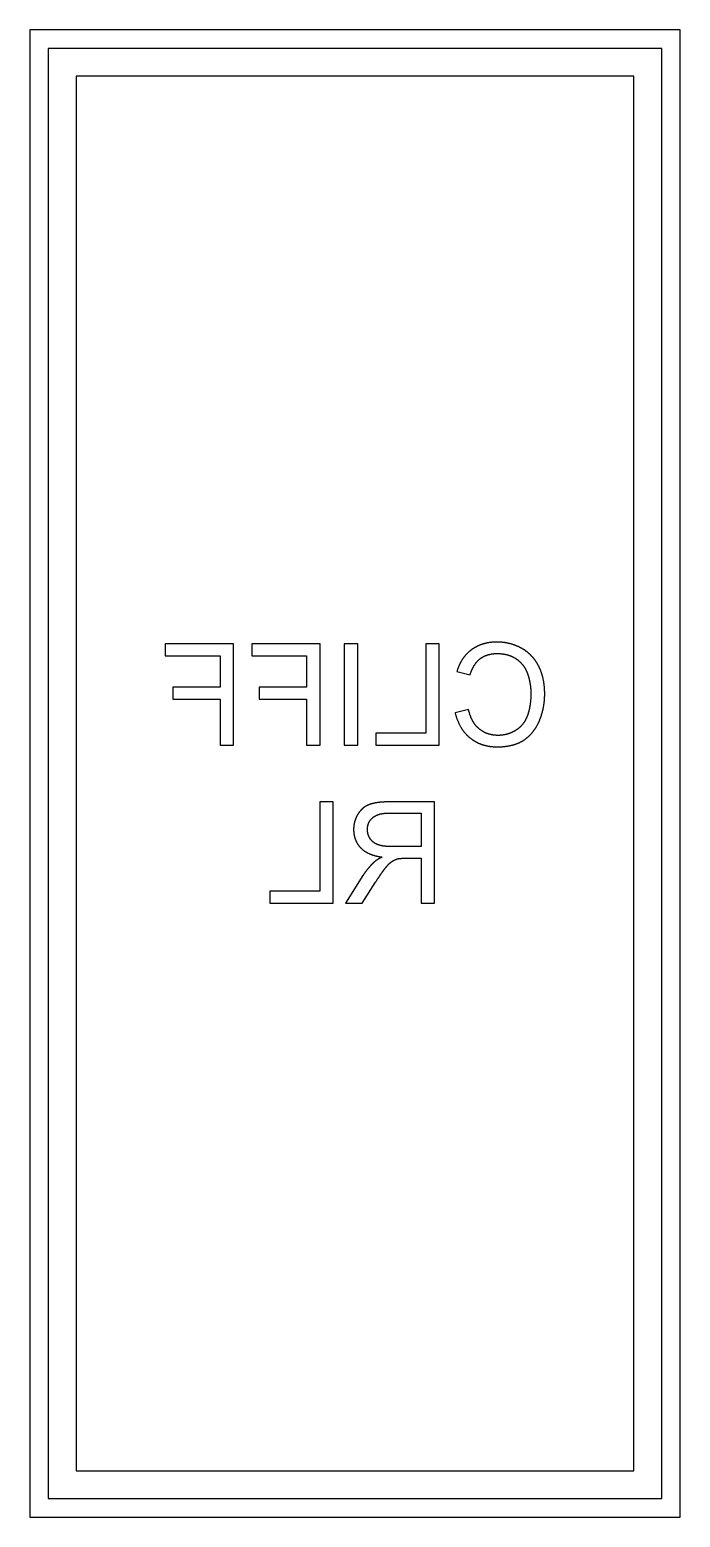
# Model space of a CAD drawing. Extents: x -124 to 146, y -61 to 61.
# Drawn here: x -115 to -101, y 29 to 61 of the extents above; entities that cross this region are included whole.
import ezdxf

# ---------------------------------------------------------------- set-up
doc = ezdxf.new("R2010")
doc.units = 0
doc.layers.add('ENGRAVE', color=5, linetype='Continuous')

msp = doc.modelspace()

# ---------------------------------------------------------------- linework, layer by layer
at = {"layer": 'ENGRAVE', "color": 5}
for points in [[(-101, 61), (-115, 61), (-115, 29), (-101, 29), (-101, 61)], [(-101.4, 60.6), (-114.6, 60.6), (-114.6, 29.4), (-101.4, 29.4), (-101.4, 60.6)]]:
    msp.add_lwpolyline(points, close=True, dxfattribs=at)
for points in [[(-102, 60), (-114, 60)], [(-114, 60), (-114, 30)], [(-102, 30), (-102, 60)], [(-110.612, 47.79), (-112.082, 47.79)], [(-112.082, 47.79), (-112.082, 47.533)], [(-110.612, 45.611), (-110.612, 47.79)], [(-108.753, 47.79), (-110.223, 47.79)], [(-110.223, 47.79), (-110.223, 47.533)], [(-108.753, 45.611), (-108.753, 47.79)], [(-107.941, 47.79), (-108.23, 47.79)], [(-108.23, 47.79), (-108.23, 45.611)], [(-107.941, 45.611), (-107.941, 47.79)], [(-106.187, 47.79), (-106.476, 47.79)], [(-106.476, 47.79), (-106.476, 45.868)], [(-106.187, 45.611), (-106.187, 47.79)], [(-104.946, 47.827), (-104.957, 47.827), (-104.968, 47.827), (-104.979, 47.827), (-104.99, 47.826), (-105.001, 47.826), (-105.011, 47.825), (-105.022, 47.825), (-105.033, 47.824), (-105.043, 47.823), (-105.054, 47.822), (-105.064, 47.821), (-105.075, 47.82), (-105.085, 47.819), (-105.095, 47.818), (-105.105, 47.816), (-105.115, 47.815), (-105.125, 47.813), (-105.135, 47.812), (-105.145, 47.81), (-105.155, 47.808), (-105.165, 47.806), (-105.175, 47.804), (-105.185, 47.802), (-105.194, 47.8), (-105.204, 47.797), (-105.213, 47.795), (-105.223, 47.792), (-105.232, 47.79), (-105.242, 47.787), (-105.251, 47.784), (-105.26, 47.781), (-105.269, 47.778), (-105.277, 47.776), (-105.285, 47.773), (-105.293, 47.77), (-105.3, 47.768), (-105.307, 47.765), (-105.315, 47.762), (-105.323, 47.759), (-105.33, 47.756), (-105.338, 47.752), (-105.345, 47.749), (-105.352, 47.746), (-105.36, 47.743), (-105.367, 47.739), (-105.374, 47.736), (-105.381, 47.732), (-105.388, 47.728), (-105.395, 47.725), (-105.402, 47.721), (-105.409, 47.717), (-105.416, 47.713), (-105.423, 47.709), (-105.43, 47.705), (-105.437, 47.701), (-105.444, 47.697), (-105.45, 47.692), (-105.457, 47.688), (-105.464, 47.684), (-105.47, 47.679), (-105.477, 47.675), (-105.483, 47.67), (-105.49, 47.665), (-105.496, 47.661)], [(-104.417, 47.695), (-104.425, 47.699), (-104.432, 47.703), (-104.439, 47.707), (-104.447, 47.71), (-104.454, 47.714), (-104.462, 47.718), (-104.469, 47.722), (-104.477, 47.725), (-104.484, 47.729), (-104.492, 47.732), (-104.499, 47.735), (-104.507, 47.739), (-104.514, 47.742), (-104.522, 47.745), (-104.53, 47.748), (-104.537, 47.751), (-104.545, 47.754), (-104.553, 47.757), (-104.561, 47.76), (-104.568, 47.763), (-104.576, 47.766), (-104.584, 47.769), (-104.592, 47.771), (-104.6, 47.774), (-104.608, 47.776), (-104.616, 47.779), (-104.623, 47.781), (-104.631, 47.784), (-104.639, 47.786), (-104.647, 47.788), (-104.655, 47.79), (-104.663, 47.792), (-104.672, 47.794), (-104.68, 47.797), (-104.689, 47.799), (-104.697, 47.8), (-104.706, 47.802), (-104.715, 47.804), (-104.723, 47.806), (-104.732, 47.808), (-104.74, 47.809), (-104.749, 47.811), (-104.758, 47.812), (-104.767, 47.814), (-104.775, 47.815), (-104.784, 47.816), (-104.793, 47.817), (-104.802, 47.818), (-104.811, 47.819), (-104.819, 47.82), (-104.828, 47.821), (-104.837, 47.822), (-104.846, 47.823), (-104.855, 47.824), (-104.864, 47.824), (-104.873, 47.825), (-104.882, 47.825), (-104.891, 47.826), (-104.9, 47.826), (-104.91, 47.827), (-104.919, 47.827), (-104.928, 47.827), (-104.937, 47.827), (-104.946, 47.827)], [(-104.047, 47.31), (-104.051, 47.318), (-104.056, 47.326), (-104.06, 47.334), (-104.064, 47.342), (-104.069, 47.35), (-104.073, 47.357), (-104.078, 47.365), (-104.082, 47.373), (-104.087, 47.38), (-104.092, 47.388), (-104.096, 47.395), (-104.101, 47.403), (-104.106, 47.41), (-104.111, 47.417), (-104.116, 47.425), (-104.121, 47.432), (-104.126, 47.439), (-104.131, 47.446), (-104.137, 47.453), (-104.142, 47.46), (-104.147, 47.467), (-104.153, 47.473), (-104.158, 47.48), (-104.163, 47.487), (-104.169, 47.493), (-104.175, 47.5), (-104.18, 47.506), (-104.186, 47.513), (-104.192, 47.519), (-104.198, 47.525), (-104.203, 47.532), (-104.209, 47.538), (-104.215, 47.544), (-104.221, 47.549), (-104.227, 47.555), (-104.232, 47.56), (-104.238, 47.566), (-104.244, 47.572), (-104.25, 47.577), (-104.256, 47.582), (-104.263, 47.588), (-104.269, 47.593), (-104.275, 47.598), (-104.281, 47.603), (-104.288, 47.609), (-104.294, 47.614), (-104.3, 47.619), (-104.307, 47.624), (-104.313, 47.628), (-104.32, 47.633), (-104.326, 47.638), (-104.333, 47.643), (-104.34, 47.647), (-104.347, 47.652), (-104.353, 47.657), (-104.36, 47.661), (-104.367, 47.665), (-104.374, 47.67), (-104.381, 47.674), (-104.388, 47.678), (-104.395, 47.683), (-104.403, 47.687), (-104.41, 47.691), (-104.417, 47.695)], [(-112.082, 47.533), (-110.901, 47.533)], [(-110.901, 47.533), (-110.901, 46.858)], [(-110.223, 47.533), (-109.041, 47.533)], [(-109.041, 47.533), (-109.041, 46.858)], [(-105.496, 47.661), (-105.503, 47.656), (-105.509, 47.651), (-105.516, 47.646), (-105.522, 47.641), (-105.528, 47.635), (-105.534, 47.63), (-105.541, 47.625), (-105.547, 47.62), (-105.553, 47.614), (-105.559, 47.609), (-105.565, 47.603), (-105.571, 47.598), (-105.576, 47.592), (-105.582, 47.586), (-105.588, 47.581), (-105.593, 47.575), (-105.599, 47.569), (-105.605, 47.563), (-105.61, 47.557), (-105.615, 47.551), (-105.621, 47.545), (-105.626, 47.539), (-105.631, 47.533), (-105.637, 47.527), (-105.642, 47.52), (-105.647, 47.514), (-105.652, 47.507), (-105.657, 47.501), (-105.661, 47.495), (-105.666, 47.488), (-105.671, 47.481), (-105.676, 47.474), (-105.681, 47.467), (-105.686, 47.459), (-105.691, 47.451), (-105.696, 47.443), (-105.701, 47.435), (-105.706, 47.427), (-105.711, 47.419), (-105.716, 47.411), (-105.72, 47.403), (-105.725, 47.394), (-105.729, 47.386), (-105.734, 47.378), (-105.738, 47.369), (-105.743, 47.36), (-105.747, 47.352), (-105.751, 47.343), (-105.755, 47.334), (-105.759, 47.325), (-105.763, 47.316), (-105.767, 47.307), (-105.77, 47.298), (-105.774, 47.289), (-105.778, 47.279), (-105.781, 47.27), (-105.785, 47.261), (-105.788, 47.251), (-105.791, 47.241), (-105.795, 47.232), (-105.798, 47.222), (-105.801, 47.212), (-105.804, 47.202), (-105.807, 47.192)], [(-105.523, 47.125), (-105.52, 47.134), (-105.517, 47.143), (-105.515, 47.151), (-105.512, 47.159), (-105.509, 47.168), (-105.506, 47.176), (-105.503, 47.184), (-105.5, 47.192), (-105.496, 47.2), (-105.493, 47.208), (-105.49, 47.215), (-105.487, 47.223), (-105.483, 47.23), (-105.48, 47.238), (-105.477, 47.245), (-105.473, 47.253), (-105.47, 47.26), (-105.466, 47.267), (-105.463, 47.274), (-105.459, 47.281), (-105.455, 47.288), (-105.452, 47.295), (-105.448, 47.301), (-105.444, 47.308), (-105.44, 47.315), (-105.436, 47.321), (-105.432, 47.327), (-105.428, 47.334), (-105.424, 47.34), (-105.42, 47.347), (-105.416, 47.353), (-105.412, 47.358), (-105.409, 47.363), (-105.405, 47.367), (-105.403, 47.371), (-105.4, 47.375), (-105.397, 47.379), (-105.393, 47.383), (-105.39, 47.387), (-105.387, 47.391), (-105.384, 47.395), (-105.38, 47.398), (-105.377, 47.402), (-105.374, 47.406), (-105.371, 47.41), (-105.367, 47.413), (-105.364, 47.417), (-105.36, 47.421), (-105.357, 47.424), (-105.354, 47.428), (-105.35, 47.431), (-105.347, 47.434), (-105.343, 47.438), (-105.34, 47.441), (-105.336, 47.444), (-105.333, 47.448), (-105.329, 47.451), (-105.325, 47.454), (-105.322, 47.457), (-105.318, 47.46), (-105.314, 47.463), (-105.311, 47.466), (-105.307, 47.469), (-105.303, 47.472)], [(-105.303, 47.472), (-105.299, 47.475), (-105.295, 47.478), (-105.291, 47.481), (-105.286, 47.484), (-105.282, 47.487), (-105.278, 47.489), (-105.274, 47.492), (-105.269, 47.495), (-105.265, 47.498), (-105.261, 47.5), (-105.256, 47.503), (-105.252, 47.505), (-105.248, 47.508), (-105.243, 47.511), (-105.239, 47.513), (-105.234, 47.515), (-105.229, 47.518), (-105.225, 47.52), (-105.22, 47.522), (-105.216, 47.524), (-105.211, 47.527), (-105.206, 47.529), (-105.201, 47.531), (-105.197, 47.533), (-105.192, 47.535), (-105.187, 47.537), (-105.182, 47.539), (-105.177, 47.541), (-105.173, 47.542), (-105.168, 47.544), (-105.163, 47.546), (-105.157, 47.548), (-105.152, 47.55), (-105.145, 47.552), (-105.139, 47.554), (-105.133, 47.555), (-105.126, 47.557), (-105.12, 47.559), (-105.114, 47.56), (-105.107, 47.562), (-105.101, 47.563), (-105.094, 47.565), (-105.088, 47.566), (-105.081, 47.568), (-105.075, 47.569), (-105.068, 47.57), (-105.061, 47.571), (-105.054, 47.572), (-105.048, 47.573), (-105.041, 47.574), (-105.034, 47.575), (-105.027, 47.576), (-105.02, 47.576), (-105.013, 47.577), (-105.006, 47.578), (-104.999, 47.578), (-104.992, 47.579), (-104.984, 47.579), (-104.977, 47.58), (-104.97, 47.58), (-104.963, 47.58), (-104.955, 47.58), (-104.948, 47.58), (-104.94, 47.58)], [(-104.94, 47.58), (-104.932, 47.58), (-104.923, 47.58), (-104.915, 47.58), (-104.906, 47.58), (-104.898, 47.579), (-104.89, 47.579), (-104.881, 47.579), (-104.873, 47.578), (-104.865, 47.577), (-104.857, 47.577), (-104.849, 47.576), (-104.841, 47.575), (-104.833, 47.574), (-104.825, 47.573), (-104.817, 47.572), (-104.809, 47.571), (-104.801, 47.57), (-104.793, 47.569), (-104.786, 47.568), (-104.778, 47.566), (-104.77, 47.565), (-104.763, 47.563), (-104.755, 47.562), (-104.748, 47.56), (-104.741, 47.558), (-104.733, 47.557), (-104.726, 47.555), (-104.719, 47.553), (-104.711, 47.551), (-104.704, 47.549), (-104.697, 47.546), (-104.69, 47.544), (-104.684, 47.542), (-104.678, 47.54), (-104.672, 47.538), (-104.667, 47.536), (-104.661, 47.534), (-104.656, 47.532), (-104.65, 47.53), (-104.644, 47.528), (-104.639, 47.526), (-104.633, 47.523), (-104.628, 47.521), (-104.622, 47.518), (-104.617, 47.516), (-104.611, 47.513), (-104.606, 47.511), (-104.601, 47.508), (-104.595, 47.506), (-104.59, 47.503), (-104.585, 47.5), (-104.58, 47.497), (-104.574, 47.494), (-104.569, 47.492), (-104.564, 47.489), (-104.559, 47.486), (-104.554, 47.483), (-104.549, 47.48), (-104.544, 47.476), (-104.539, 47.473), (-104.534, 47.47), (-104.529, 47.467), (-104.525, 47.463), (-104.52, 47.46)], [(-104.52, 47.46), (-104.515, 47.456), (-104.51, 47.452), (-104.504, 47.449), (-104.499, 47.445), (-104.495, 47.441), (-104.49, 47.437), (-104.485, 47.433), (-104.48, 47.429), (-104.475, 47.425), (-104.471, 47.421), (-104.466, 47.417), (-104.461, 47.413), (-104.457, 47.409), (-104.452, 47.404), (-104.448, 47.4), (-104.443, 47.396), (-104.439, 47.392), (-104.435, 47.387), (-104.43, 47.383), (-104.426, 47.378), (-104.422, 47.374), (-104.418, 47.369), (-104.414, 47.365), (-104.41, 47.36), (-104.406, 47.355), (-104.402, 47.351), (-104.398, 47.346), (-104.394, 47.341), (-104.39, 47.337), (-104.386, 47.332), (-104.383, 47.327), (-104.379, 47.322), (-104.375, 47.317), (-104.371, 47.312), (-104.368, 47.306), (-104.364, 47.301), (-104.361, 47.296), (-104.357, 47.29), (-104.354, 47.285), (-104.35, 47.279), (-104.347, 47.274), (-104.344, 47.268), (-104.34, 47.263), (-104.337, 47.257), (-104.334, 47.252), (-104.331, 47.246), (-104.328, 47.24), (-104.325, 47.234), (-104.322, 47.228), (-104.319, 47.223), (-104.316, 47.217), (-104.313, 47.211), (-104.31, 47.205), (-104.308, 47.199), (-104.305, 47.193), (-104.302, 47.186), (-104.3, 47.18), (-104.297, 47.174), (-104.295, 47.168), (-104.292, 47.162), (-104.29, 47.155), (-104.288, 47.149), (-104.286, 47.142), (-104.283, 47.136)], [(-105.807, 47.192), (-105.523, 47.125)], [(-104.283, 47.136), (-104.281, 47.13), (-104.279, 47.123), (-104.277, 47.117), (-104.275, 47.111), (-104.273, 47.104), (-104.271, 47.098), (-104.269, 47.092), (-104.267, 47.085), (-104.266, 47.079), (-104.264, 47.073), (-104.262, 47.066), (-104.26, 47.06), (-104.259, 47.054), (-104.257, 47.047), (-104.255, 47.041), (-104.254, 47.034), (-104.252, 47.028), (-104.25, 47.022), (-104.249, 47.015), (-104.247, 47.009), (-104.246, 47.002), (-104.245, 46.996), (-104.243, 46.99), (-104.242, 46.983), (-104.241, 46.977), (-104.239, 46.97), (-104.238, 46.964), (-104.237, 46.957), (-104.236, 46.951), (-104.234, 46.944), (-104.233, 46.938), (-104.232, 46.931), (-104.231, 46.925), (-104.23, 46.918), (-104.229, 46.912), (-104.228, 46.905), (-104.227, 46.899), (-104.226, 46.892), (-104.226, 46.885), (-104.225, 46.879), (-104.224, 46.872), (-104.223, 46.866), (-104.222, 46.859), (-104.222, 46.852), (-104.221, 46.846), (-104.22, 46.839), (-104.22, 46.832), (-104.219, 46.826), (-104.219, 46.819), (-104.218, 46.812), (-104.218, 46.806), (-104.217, 46.799), (-104.217, 46.792), (-104.217, 46.786), (-104.216, 46.779), (-104.216, 46.772), (-104.216, 46.765), (-104.216, 46.759), (-104.215, 46.752), (-104.215, 46.745), (-104.215, 46.739), (-104.215, 46.732), (-104.215, 46.725), (-104.215, 46.718)], [(-103.918, 46.717), (-103.918, 46.728), (-103.918, 46.74), (-103.918, 46.751), (-103.918, 46.763), (-103.919, 46.774), (-103.919, 46.785), (-103.92, 46.797), (-103.92, 46.808), (-103.921, 46.819), (-103.921, 46.83), (-103.922, 46.841), (-103.923, 46.852), (-103.924, 46.863), (-103.925, 46.874), (-103.926, 46.885), (-103.927, 46.896), (-103.929, 46.907), (-103.93, 46.917), (-103.931, 46.928), (-103.933, 46.939), (-103.934, 46.949), (-103.936, 46.96), (-103.938, 46.97), (-103.939, 46.98), (-103.941, 46.991), (-103.943, 47.001), (-103.945, 47.011), (-103.947, 47.022), (-103.949, 47.032), (-103.952, 47.042), (-103.954, 47.052), (-103.956, 47.062), (-103.958, 47.071), (-103.96, 47.079), (-103.962, 47.087), (-103.965, 47.095), (-103.967, 47.103), (-103.969, 47.111), (-103.971, 47.119), (-103.974, 47.127), (-103.976, 47.135), (-103.979, 47.143), (-103.981, 47.151), (-103.984, 47.159), (-103.987, 47.167), (-103.989, 47.175), (-103.992, 47.183), (-103.995, 47.19), (-103.998, 47.198), (-104.001, 47.206), (-104.004, 47.213), (-104.007, 47.221), (-104.01, 47.229), (-104.013, 47.236), (-104.016, 47.244), (-104.019, 47.251), (-104.023, 47.259), (-104.026, 47.266), (-104.029, 47.273), (-104.033, 47.281), (-104.036, 47.288), (-104.04, 47.295), (-104.043, 47.303), (-104.047, 47.31)], [(-110.901, 46.858), (-111.923, 46.858)], [(-111.923, 46.858), (-111.923, 46.601)], [(-109.041, 46.858), (-110.064, 46.858)], [(-110.064, 46.858), (-110.064, 46.601)], [(-111.923, 46.601), (-110.901, 46.601)], [(-110.901, 46.601), (-110.901, 45.611)], [(-110.064, 46.601), (-109.041, 46.601)], [(-109.041, 46.601), (-109.041, 45.611)], [(-104.215, 46.718), (-104.215, 46.709), (-104.215, 46.699), (-104.215, 46.69), (-104.215, 46.68), (-104.216, 46.671), (-104.216, 46.661), (-104.216, 46.652), (-104.217, 46.642), (-104.217, 46.633), (-104.217, 46.624), (-104.218, 46.615), (-104.218, 46.606), (-104.219, 46.596), (-104.22, 46.587), (-104.22, 46.578), (-104.221, 46.569), (-104.222, 46.56), (-104.223, 46.552), (-104.224, 46.543), (-104.225, 46.534), (-104.226, 46.525), (-104.227, 46.516), (-104.228, 46.508), (-104.229, 46.499), (-104.23, 46.49), (-104.231, 46.482), (-104.233, 46.473), (-104.234, 46.465), (-104.235, 46.456), (-104.237, 46.447), (-104.238, 46.439), (-104.24, 46.431), (-104.241, 46.424), (-104.242, 46.418), (-104.244, 46.411), (-104.245, 46.405), (-104.246, 46.399), (-104.248, 46.392), (-104.249, 46.385), (-104.251, 46.379), (-104.252, 46.372), (-104.254, 46.366), (-104.255, 46.36), (-104.257, 46.353), (-104.258, 46.347), (-104.26, 46.341), (-104.262, 46.335), (-104.263, 46.328), (-104.265, 46.322), (-104.267, 46.316), (-104.269, 46.31), (-104.271, 46.304), (-104.273, 46.298), (-104.274, 46.291), (-104.276, 46.285), (-104.278, 46.279), (-104.28, 46.273), (-104.282, 46.267), (-104.284, 46.261), (-104.287, 46.256), (-104.289, 46.25), (-104.291, 46.244), (-104.293, 46.238), (-104.295, 46.232)], [(-104.032, 46.133), (-104.029, 46.141), (-104.025, 46.149), (-104.022, 46.157), (-104.019, 46.166), (-104.015, 46.174), (-104.012, 46.183), (-104.009, 46.191), (-104.006, 46.199), (-104.003, 46.208), (-104, 46.216), (-103.997, 46.225), (-103.994, 46.233), (-103.991, 46.242), (-103.989, 46.25), (-103.986, 46.259), (-103.983, 46.267), (-103.981, 46.276), (-103.978, 46.284), (-103.976, 46.293), (-103.973, 46.302), (-103.971, 46.31), (-103.968, 46.319), (-103.966, 46.328), (-103.964, 46.336), (-103.962, 46.345), (-103.96, 46.354), (-103.958, 46.362), (-103.956, 46.371), (-103.954, 46.38), (-103.952, 46.389), (-103.95, 46.397), (-103.948, 46.406), (-103.946, 46.416), (-103.944, 46.425), (-103.943, 46.435), (-103.941, 46.444), (-103.939, 46.454), (-103.938, 46.463), (-103.936, 46.473), (-103.935, 46.482), (-103.933, 46.492), (-103.932, 46.501), (-103.931, 46.511), (-103.93, 46.52), (-103.928, 46.53), (-103.927, 46.54), (-103.926, 46.549), (-103.925, 46.559), (-103.924, 46.569), (-103.924, 46.578), (-103.923, 46.588), (-103.922, 46.598), (-103.921, 46.608), (-103.921, 46.618), (-103.92, 46.627), (-103.92, 46.637), (-103.919, 46.647), (-103.919, 46.657), (-103.918, 46.667), (-103.918, 46.677), (-103.918, 46.687), (-103.918, 46.697), (-103.918, 46.707), (-103.918, 46.717)], [(-105.556, 46.375), (-105.844, 46.302)], [(-105.844, 46.302), (-105.841, 46.29), (-105.838, 46.278), (-105.834, 46.266), (-105.831, 46.254), (-105.827, 46.242), (-105.824, 46.231), (-105.82, 46.219), (-105.816, 46.208), (-105.813, 46.196), (-105.809, 46.185), (-105.805, 46.174), (-105.801, 46.163), (-105.796, 46.152), (-105.792, 46.141), (-105.788, 46.13), (-105.783, 46.12), (-105.779, 46.109), (-105.774, 46.099), (-105.77, 46.088), (-105.765, 46.078), (-105.76, 46.068), (-105.755, 46.058), (-105.75, 46.048), (-105.745, 46.038), (-105.74, 46.028), (-105.734, 46.019), (-105.729, 46.009), (-105.723, 46), (-105.718, 45.99), (-105.712, 45.981), (-105.706, 45.971), (-105.701, 45.963), (-105.696, 45.955), (-105.691, 45.948), (-105.686, 45.941), (-105.681, 45.934), (-105.676, 45.927), (-105.671, 45.92), (-105.666, 45.913), (-105.66, 45.906), (-105.655, 45.899), (-105.65, 45.892), (-105.644, 45.885), (-105.639, 45.879), (-105.633, 45.872), (-105.628, 45.865), (-105.622, 45.859), (-105.616, 45.853), (-105.611, 45.846), (-105.605, 45.84), (-105.599, 45.834), (-105.593, 45.828), (-105.587, 45.822), (-105.581, 45.816), (-105.575, 45.81), (-105.569, 45.804), (-105.562, 45.798), (-105.556, 45.792), (-105.55, 45.787), (-105.543, 45.781), (-105.537, 45.776), (-105.53, 45.77), (-105.524, 45.765), (-105.517, 45.76)], [(-105.328, 45.96), (-105.333, 45.964), (-105.337, 45.968), (-105.342, 45.972), (-105.346, 45.976), (-105.351, 45.98), (-105.355, 45.984), (-105.359, 45.988), (-105.364, 45.992), (-105.368, 45.997), (-105.372, 46.001), (-105.376, 46.005), (-105.38, 46.01), (-105.385, 46.014), (-105.389, 46.019), (-105.393, 46.023), (-105.397, 46.028), (-105.4, 46.032), (-105.404, 46.037), (-105.408, 46.042), (-105.412, 46.047), (-105.416, 46.051), (-105.419, 46.056), (-105.423, 46.061), (-105.427, 46.066), (-105.43, 46.071), (-105.434, 46.077), (-105.437, 46.082), (-105.441, 46.087), (-105.444, 46.092), (-105.447, 46.097), (-105.451, 46.102), (-105.454, 46.108), (-105.458, 46.115), (-105.462, 46.122), (-105.467, 46.129), (-105.471, 46.137), (-105.475, 46.144), (-105.479, 46.152), (-105.482, 46.159), (-105.486, 46.167), (-105.49, 46.174), (-105.493, 46.182), (-105.497, 46.19), (-105.5, 46.198), (-105.504, 46.206), (-105.507, 46.214), (-105.51, 46.223), (-105.514, 46.231), (-105.517, 46.239), (-105.52, 46.248), (-105.523, 46.256), (-105.526, 46.265), (-105.529, 46.274), (-105.531, 46.282), (-105.534, 46.291), (-105.537, 46.3), (-105.539, 46.309), (-105.542, 46.318), (-105.544, 46.328), (-105.547, 46.337), (-105.549, 46.346), (-105.551, 46.356), (-105.554, 46.365), (-105.556, 46.375)], [(-104.295, 46.232), (-104.298, 46.225), (-104.301, 46.219), (-104.304, 46.212), (-104.306, 46.205), (-104.309, 46.199), (-104.312, 46.192), (-104.315, 46.186), (-104.318, 46.18), (-104.321, 46.173), (-104.325, 46.167), (-104.328, 46.161), (-104.331, 46.155), (-104.334, 46.148), (-104.338, 46.142), (-104.341, 46.136), (-104.345, 46.131), (-104.348, 46.125), (-104.352, 46.119), (-104.355, 46.113), (-104.359, 46.107), (-104.362, 46.102), (-104.366, 46.096), (-104.37, 46.091), (-104.374, 46.085), (-104.378, 46.08), (-104.382, 46.074), (-104.386, 46.069), (-104.39, 46.064), (-104.394, 46.058), (-104.398, 46.053), (-104.402, 46.048), (-104.406, 46.043), (-104.41, 46.039), (-104.414, 46.034), (-104.418, 46.03), (-104.422, 46.026), (-104.426, 46.021), (-104.43, 46.017), (-104.434, 46.013), (-104.438, 46.009), (-104.442, 46.005), (-104.446, 46.001), (-104.45, 45.997), (-104.455, 45.993), (-104.459, 45.989), (-104.463, 45.985), (-104.468, 45.981), (-104.472, 45.977), (-104.477, 45.974), (-104.481, 45.97), (-104.486, 45.966), (-104.49, 45.963), (-104.495, 45.959), (-104.499, 45.956), (-104.504, 45.952), (-104.509, 45.949), (-104.514, 45.945), (-104.518, 45.942), (-104.523, 45.939), (-104.528, 45.936), (-104.533, 45.932), (-104.538, 45.929), (-104.543, 45.926), (-104.548, 45.923)], [(-104.368, 45.716), (-104.362, 45.721), (-104.355, 45.725), (-104.349, 45.729), (-104.343, 45.734), (-104.336, 45.738), (-104.33, 45.743), (-104.324, 45.747), (-104.318, 45.752), (-104.312, 45.757), (-104.306, 45.762), (-104.3, 45.766), (-104.294, 45.771), (-104.288, 45.776), (-104.282, 45.781), (-104.276, 45.786), (-104.27, 45.791), (-104.265, 45.797), (-104.259, 45.802), (-104.253, 45.807), (-104.248, 45.812), (-104.242, 45.818), (-104.237, 45.823), (-104.231, 45.829), (-104.226, 45.834), (-104.22, 45.84), (-104.215, 45.845), (-104.21, 45.851), (-104.205, 45.857), (-104.199, 45.863), (-104.194, 45.868), (-104.189, 45.874), (-104.184, 45.881), (-104.179, 45.887), (-104.173, 45.894), (-104.167, 45.901), (-104.162, 45.908), (-104.156, 45.915), (-104.151, 45.922), (-104.146, 45.93), (-104.141, 45.937), (-104.135, 45.944), (-104.13, 45.952), (-104.125, 45.959), (-104.12, 45.967), (-104.115, 45.974), (-104.11, 45.982), (-104.106, 45.99), (-104.101, 45.998), (-104.096, 46.006), (-104.091, 46.013), (-104.087, 46.022), (-104.082, 46.03), (-104.078, 46.038), (-104.073, 46.046), (-104.069, 46.054), (-104.065, 46.063), (-104.06, 46.071), (-104.056, 46.08), (-104.052, 46.088), (-104.048, 46.097), (-104.044, 46.106), (-104.04, 46.115), (-104.036, 46.124), (-104.032, 46.133)], [(-106.476, 45.868), (-107.549, 45.868)], [(-107.549, 45.868), (-107.549, 45.611)], [(-104.918, 45.82), (-104.926, 45.821), (-104.934, 45.821), (-104.942, 45.821), (-104.95, 45.821), (-104.957, 45.821), (-104.965, 45.822), (-104.973, 45.822), (-104.98, 45.823), (-104.988, 45.824), (-104.996, 45.824), (-105.003, 45.825), (-105.011, 45.826), (-105.018, 45.827), (-105.026, 45.828), (-105.033, 45.829), (-105.04, 45.83), (-105.048, 45.831), (-105.055, 45.833), (-105.062, 45.834), (-105.069, 45.836), (-105.076, 45.837), (-105.084, 45.839), (-105.091, 45.84), (-105.098, 45.842), (-105.105, 45.844), (-105.111, 45.846), (-105.118, 45.848), (-105.125, 45.85), (-105.132, 45.852), (-105.139, 45.855), (-105.146, 45.857), (-105.152, 45.859), (-105.158, 45.861), (-105.164, 45.864), (-105.17, 45.866), (-105.176, 45.868), (-105.182, 45.871), (-105.188, 45.873), (-105.194, 45.876), (-105.199, 45.878), (-105.205, 45.881), (-105.211, 45.884), (-105.217, 45.887), (-105.222, 45.89), (-105.228, 45.893), (-105.233, 45.896), (-105.239, 45.899), (-105.244, 45.902), (-105.25, 45.905), (-105.255, 45.908), (-105.261, 45.912), (-105.266, 45.915), (-105.272, 45.918), (-105.277, 45.922), (-105.282, 45.925), (-105.287, 45.929), (-105.293, 45.933), (-105.298, 45.936), (-105.303, 45.94), (-105.308, 45.944), (-105.313, 45.948), (-105.318, 45.952), (-105.323, 45.956), (-105.328, 45.96)], [(-104.548, 45.923), (-104.553, 45.92), (-104.559, 45.917), (-104.564, 45.914), (-104.569, 45.911), (-104.575, 45.908), (-104.58, 45.905), (-104.586, 45.902), (-104.591, 45.899), (-104.597, 45.896), (-104.602, 45.893), (-104.608, 45.891), (-104.613, 45.888), (-104.619, 45.886), (-104.624, 45.883), (-104.63, 45.881), (-104.635, 45.878), (-104.641, 45.876), (-104.646, 45.873), (-104.652, 45.871), (-104.658, 45.869), (-104.663, 45.867), (-104.669, 45.865), (-104.674, 45.863), (-104.68, 45.861), (-104.686, 45.859), (-104.692, 45.857), (-104.697, 45.855), (-104.703, 45.853), (-104.709, 45.851), (-104.714, 45.849), (-104.72, 45.848), (-104.726, 45.846), (-104.732, 45.845), (-104.738, 45.843), (-104.743, 45.842), (-104.749, 45.84), (-104.755, 45.839), (-104.761, 45.837), (-104.767, 45.836), (-104.773, 45.835), (-104.779, 45.834), (-104.784, 45.833), (-104.79, 45.832), (-104.796, 45.83), (-104.802, 45.83), (-104.808, 45.829), (-104.814, 45.828), (-104.82, 45.827), (-104.826, 45.826), (-104.832, 45.825), (-104.838, 45.825), (-104.844, 45.824), (-104.85, 45.823), (-104.857, 45.823), (-104.863, 45.822), (-104.869, 45.822), (-104.875, 45.822), (-104.881, 45.821), (-104.887, 45.821), (-104.893, 45.821), (-104.899, 45.821), (-104.906, 45.821), (-104.912, 45.821), (-104.918, 45.82)], [(-110.901, 45.611), (-110.612, 45.611)], [(-109.041, 45.611), (-108.753, 45.611)], [(-108.23, 45.611), (-107.941, 45.611)], [(-107.549, 45.611), (-106.187, 45.611)], [(-105.517, 45.76), (-105.51, 45.754), (-105.503, 45.749), (-105.496, 45.744), (-105.489, 45.738), (-105.482, 45.733), (-105.475, 45.728), (-105.468, 45.723), (-105.461, 45.719), (-105.453, 45.714), (-105.446, 45.709), (-105.439, 45.705), (-105.431, 45.7), (-105.424, 45.696), (-105.416, 45.691), (-105.409, 45.687), (-105.401, 45.683), (-105.394, 45.679), (-105.386, 45.675), (-105.378, 45.671), (-105.371, 45.667), (-105.363, 45.663), (-105.355, 45.659), (-105.347, 45.656), (-105.339, 45.652), (-105.331, 45.648), (-105.323, 45.645), (-105.315, 45.642), (-105.307, 45.639), (-105.299, 45.635), (-105.291, 45.632), (-105.283, 45.629), (-105.274, 45.626), (-105.265, 45.623), (-105.255, 45.62), (-105.246, 45.617), (-105.236, 45.614), (-105.226, 45.611), (-105.216, 45.608), (-105.206, 45.606), (-105.197, 45.603), (-105.187, 45.601), (-105.177, 45.599), (-105.167, 45.596), (-105.156, 45.594), (-105.146, 45.592), (-105.136, 45.59), (-105.126, 45.589), (-105.115, 45.587), (-105.105, 45.585), (-105.095, 45.584), (-105.084, 45.582), (-105.073, 45.581), (-105.063, 45.58), (-105.052, 45.579), (-105.041, 45.578), (-105.03, 45.577), (-105.02, 45.576), (-105.009, 45.576), (-104.998, 45.575), (-104.987, 45.575), (-104.975, 45.574), (-104.964, 45.574), (-104.953, 45.574), (-104.942, 45.574)], [(-104.942, 45.574), (-104.929, 45.574), (-104.917, 45.574), (-104.904, 45.574), (-104.892, 45.574), (-104.88, 45.575), (-104.868, 45.575), (-104.856, 45.576), (-104.844, 45.577), (-104.832, 45.577), (-104.82, 45.578), (-104.808, 45.579), (-104.797, 45.58), (-104.785, 45.581), (-104.774, 45.583), (-104.762, 45.584), (-104.751, 45.585), (-104.74, 45.587), (-104.729, 45.589), (-104.718, 45.59), (-104.707, 45.592), (-104.696, 45.594), (-104.685, 45.596), (-104.674, 45.598), (-104.664, 45.6), (-104.653, 45.602), (-104.643, 45.605), (-104.632, 45.607), (-104.622, 45.609), (-104.611, 45.612), (-104.601, 45.615), (-104.591, 45.618), (-104.582, 45.62), (-104.573, 45.623), (-104.566, 45.625), (-104.559, 45.627), (-104.552, 45.63), (-104.545, 45.632), (-104.538, 45.634), (-104.531, 45.637), (-104.524, 45.64), (-104.517, 45.642), (-104.51, 45.645), (-104.503, 45.648), (-104.496, 45.65), (-104.489, 45.653), (-104.482, 45.656), (-104.476, 45.659), (-104.469, 45.662), (-104.462, 45.665), (-104.456, 45.668), (-104.449, 45.671), (-104.443, 45.674), (-104.436, 45.678), (-104.43, 45.681), (-104.423, 45.684), (-104.417, 45.688), (-104.411, 45.691), (-104.404, 45.694), (-104.398, 45.698), (-104.392, 45.702), (-104.386, 45.705), (-104.38, 45.709), (-104.374, 45.713), (-104.368, 45.716)], [(-108.47, 44.389), (-108.758, 44.389)], [(-108.758, 44.389), (-108.758, 42.467)], [(-108.47, 42.21), (-108.47, 44.389)], [(-107.697, 44.33), (-107.701, 44.328), (-107.706, 44.326), (-107.71, 44.324), (-107.715, 44.322), (-107.719, 44.32), (-107.724, 44.318), (-107.728, 44.316), (-107.732, 44.314), (-107.737, 44.312), (-107.741, 44.31), (-107.745, 44.308), (-107.75, 44.306), (-107.754, 44.303), (-107.758, 44.301), (-107.762, 44.299), (-107.766, 44.296), (-107.77, 44.294), (-107.775, 44.292), (-107.779, 44.289), (-107.783, 44.286), (-107.787, 44.284), (-107.791, 44.281), (-107.795, 44.279), (-107.799, 44.276), (-107.802, 44.273), (-107.806, 44.27), (-107.81, 44.267), (-107.814, 44.265), (-107.818, 44.262), (-107.821, 44.259), (-107.825, 44.256), (-107.829, 44.253), (-107.833, 44.249), (-107.837, 44.246), (-107.841, 44.243), (-107.844, 44.239), (-107.848, 44.236), (-107.852, 44.232), (-107.856, 44.228), (-107.859, 44.225), (-107.863, 44.221), (-107.867, 44.217), (-107.87, 44.214), (-107.874, 44.21), (-107.878, 44.206), (-107.881, 44.202), (-107.885, 44.198), (-107.888, 44.194), (-107.891, 44.19), (-107.895, 44.186), (-107.898, 44.182), (-107.902, 44.177), (-107.905, 44.173), (-107.908, 44.169), (-107.911, 44.164), (-107.915, 44.16), (-107.918, 44.156), (-107.921, 44.151), (-107.924, 44.147), (-107.927, 44.142), (-107.93, 44.137), (-107.933, 44.133), (-107.936, 44.128), (-107.939, 44.123)], [(-107.254, 44.389), (-107.265, 44.389), (-107.277, 44.389), (-107.288, 44.389), (-107.3, 44.389), (-107.311, 44.389), (-107.322, 44.388), (-107.333, 44.388), (-107.344, 44.388), (-107.354, 44.387), (-107.365, 44.387), (-107.376, 44.386), (-107.386, 44.386), (-107.396, 44.385), (-107.406, 44.384), (-107.416, 44.384), (-107.426, 44.383), (-107.436, 44.382), (-107.446, 44.381), (-107.455, 44.38), (-107.465, 44.38), (-107.474, 44.379), (-107.484, 44.378), (-107.493, 44.376), (-107.502, 44.375), (-107.511, 44.374), (-107.519, 44.373), (-107.528, 44.372), (-107.537, 44.37), (-107.546, 44.369), (-107.555, 44.367), (-107.563, 44.366), (-107.57, 44.365), (-107.576, 44.364), (-107.58, 44.363), (-107.584, 44.362), (-107.588, 44.361), (-107.592, 44.36), (-107.596, 44.359), (-107.601, 44.358), (-107.605, 44.357), (-107.609, 44.356), (-107.614, 44.355), (-107.618, 44.354), (-107.622, 44.353), (-107.626, 44.352), (-107.63, 44.351), (-107.634, 44.35), (-107.638, 44.349), (-107.642, 44.348), (-107.646, 44.347), (-107.65, 44.346), (-107.653, 44.345), (-107.657, 44.343), (-107.661, 44.342), (-107.665, 44.341), (-107.668, 44.34), (-107.672, 44.339), (-107.676, 44.337), (-107.679, 44.336), (-107.683, 44.335), (-107.686, 44.334), (-107.69, 44.332), (-107.693, 44.331), (-107.697, 44.33)], [(-106.288, 44.389), (-107.254, 44.389)], [(-106.288, 42.21), (-106.288, 44.389)], [(-107.939, 44.123), (-107.942, 44.118), (-107.945, 44.114), (-107.947, 44.109), (-107.95, 44.105), (-107.952, 44.1), (-107.955, 44.095), (-107.958, 44.091), (-107.96, 44.086), (-107.962, 44.081), (-107.965, 44.077), (-107.967, 44.072), (-107.969, 44.067), (-107.972, 44.062), (-107.974, 44.058), (-107.976, 44.053), (-107.978, 44.048), (-107.98, 44.043), (-107.982, 44.038), (-107.984, 44.034), (-107.986, 44.029), (-107.988, 44.024), (-107.99, 44.019), (-107.992, 44.014), (-107.994, 44.009), (-107.995, 44.004), (-107.997, 43.999), (-107.999, 43.994), (-108, 43.989), (-108.002, 43.984), (-108.003, 43.979), (-108.005, 43.974), (-108.006, 43.969), (-108.008, 43.964), (-108.009, 43.959), (-108.01, 43.954), (-108.012, 43.948), (-108.013, 43.943), (-108.014, 43.938), (-108.015, 43.932), (-108.017, 43.927), (-108.018, 43.922), (-108.019, 43.916), (-108.02, 43.911), (-108.021, 43.906), (-108.021, 43.9), (-108.022, 43.895), (-108.023, 43.889), (-108.024, 43.884), (-108.025, 43.878), (-108.025, 43.873), (-108.026, 43.867), (-108.026, 43.862), (-108.027, 43.856), (-108.027, 43.851), (-108.028, 43.845), (-108.028, 43.84), (-108.029, 43.834), (-108.029, 43.829), (-108.029, 43.823), (-108.029, 43.817), (-108.03, 43.812), (-108.03, 43.806), (-108.03, 43.8), (-108.03, 43.795)], [(-107.732, 43.795), (-107.732, 43.799), (-107.732, 43.804), (-107.732, 43.809), (-107.732, 43.814), (-107.732, 43.819), (-107.731, 43.823), (-107.731, 43.828), (-107.731, 43.833), (-107.73, 43.837), (-107.73, 43.842), (-107.729, 43.847), (-107.728, 43.851), (-107.728, 43.856), (-107.727, 43.86), (-107.726, 43.865), (-107.725, 43.869), (-107.724, 43.874), (-107.723, 43.878), (-107.722, 43.883), (-107.721, 43.887), (-107.72, 43.891), (-107.719, 43.896), (-107.717, 43.9), (-107.716, 43.904), (-107.715, 43.908), (-107.713, 43.912), (-107.712, 43.917), (-107.71, 43.921), (-107.709, 43.925), (-107.707, 43.929), (-107.705, 43.933), (-107.703, 43.937), (-107.702, 43.941), (-107.7, 43.945), (-107.698, 43.949), (-107.696, 43.952), (-107.694, 43.956), (-107.692, 43.96), (-107.69, 43.964), (-107.688, 43.967), (-107.685, 43.971), (-107.683, 43.975), (-107.681, 43.978), (-107.678, 43.982), (-107.676, 43.986), (-107.674, 43.989), (-107.671, 43.993), (-107.668, 43.996), (-107.666, 44), (-107.663, 44.003), (-107.66, 44.007), (-107.657, 44.01), (-107.655, 44.013), (-107.652, 44.017), (-107.649, 44.02), (-107.646, 44.023), (-107.643, 44.027), (-107.639, 44.03), (-107.636, 44.033), (-107.633, 44.036), (-107.63, 44.039), (-107.626, 44.043), (-107.623, 44.046), (-107.619, 44.049)], [(-107.619, 44.049), (-107.617, 44.051), (-107.614, 44.053), (-107.611, 44.056), (-107.609, 44.058), (-107.606, 44.06), (-107.603, 44.062), (-107.6, 44.065), (-107.597, 44.067), (-107.594, 44.069), (-107.591, 44.071), (-107.588, 44.073), (-107.585, 44.075), (-107.582, 44.077), (-107.579, 44.079), (-107.575, 44.081), (-107.572, 44.083), (-107.569, 44.085), (-107.566, 44.087), (-107.562, 44.089), (-107.559, 44.091), (-107.555, 44.092), (-107.552, 44.094), (-107.549, 44.096), (-107.545, 44.098), (-107.541, 44.099), (-107.538, 44.101), (-107.534, 44.103), (-107.53, 44.104), (-107.527, 44.106), (-107.524, 44.107), (-107.52, 44.108), (-107.515, 44.11), (-107.51, 44.112), (-107.503, 44.115), (-107.497, 44.117), (-107.49, 44.119), (-107.483, 44.121), (-107.476, 44.123), (-107.469, 44.125), (-107.462, 44.127), (-107.455, 44.129), (-107.448, 44.13), (-107.441, 44.132), (-107.433, 44.133), (-107.426, 44.135), (-107.418, 44.136), (-107.411, 44.138), (-107.403, 44.139), (-107.395, 44.14), (-107.387, 44.141), (-107.379, 44.142), (-107.371, 44.143), (-107.363, 44.144), (-107.354, 44.145), (-107.346, 44.145), (-107.338, 44.146), (-107.329, 44.147), (-107.32, 44.147), (-107.311, 44.147), (-107.302, 44.148), (-107.293, 44.148), (-107.284, 44.148), (-107.275, 44.148), (-107.266, 44.148)], [(-107.266, 44.148), (-106.576, 44.148)], [(-106.576, 44.148), (-106.576, 43.427)], [(-108.03, 43.795), (-108.03, 43.787), (-108.03, 43.78), (-108.029, 43.772), (-108.029, 43.765), (-108.029, 43.758), (-108.028, 43.75), (-108.028, 43.743), (-108.027, 43.736), (-108.027, 43.729), (-108.026, 43.722), (-108.025, 43.715), (-108.024, 43.708), (-108.023, 43.701), (-108.022, 43.694), (-108.021, 43.687), (-108.02, 43.68), (-108.019, 43.673), (-108.017, 43.666), (-108.016, 43.66), (-108.014, 43.653), (-108.013, 43.646), (-108.011, 43.64), (-108.009, 43.633), (-108.007, 43.626), (-108.005, 43.62), (-108.003, 43.613), (-108.001, 43.607), (-107.999, 43.601), (-107.997, 43.594), (-107.995, 43.588), (-107.992, 43.581), (-107.99, 43.575), (-107.988, 43.569), (-107.985, 43.563), (-107.983, 43.558), (-107.98, 43.552), (-107.977, 43.546), (-107.975, 43.54), (-107.972, 43.535), (-107.969, 43.529), (-107.966, 43.523), (-107.963, 43.518), (-107.96, 43.512), (-107.957, 43.507), (-107.954, 43.501), (-107.95, 43.496), (-107.947, 43.491), (-107.944, 43.485), (-107.94, 43.48), (-107.937, 43.474), (-107.933, 43.469), (-107.929, 43.464), (-107.926, 43.459), (-107.922, 43.454), (-107.918, 43.448), (-107.914, 43.443), (-107.91, 43.438), (-107.906, 43.433), (-107.902, 43.428), (-107.897, 43.423), (-107.893, 43.418), (-107.889, 43.413), (-107.884, 43.409), (-107.88, 43.404)], [(-107.674, 43.598), (-107.676, 43.601), (-107.678, 43.604), (-107.68, 43.607), (-107.682, 43.61), (-107.683, 43.613), (-107.685, 43.616), (-107.687, 43.619), (-107.688, 43.621), (-107.69, 43.624), (-107.691, 43.627), (-107.693, 43.63), (-107.694, 43.633), (-107.696, 43.636), (-107.697, 43.639), (-107.699, 43.642), (-107.7, 43.645), (-107.701, 43.648), (-107.703, 43.651), (-107.704, 43.654), (-107.705, 43.657), (-107.707, 43.66), (-107.708, 43.663), (-107.709, 43.666), (-107.71, 43.669), (-107.711, 43.672), (-107.712, 43.675), (-107.713, 43.678), (-107.714, 43.681), (-107.715, 43.684), (-107.716, 43.688), (-107.717, 43.691), (-107.718, 43.694), (-107.719, 43.697), (-107.72, 43.7), (-107.721, 43.703), (-107.722, 43.706), (-107.722, 43.709), (-107.723, 43.712), (-107.724, 43.715), (-107.724, 43.718), (-107.725, 43.721), (-107.726, 43.724), (-107.726, 43.728), (-107.727, 43.731), (-107.727, 43.734), (-107.728, 43.737), (-107.728, 43.74), (-107.729, 43.743), (-107.729, 43.746), (-107.73, 43.75), (-107.73, 43.753), (-107.73, 43.756), (-107.731, 43.759), (-107.731, 43.762), (-107.731, 43.765), (-107.732, 43.769), (-107.732, 43.772), (-107.732, 43.775), (-107.732, 43.778), (-107.732, 43.782), (-107.732, 43.785), (-107.732, 43.788), (-107.732, 43.791), (-107.732, 43.795)], [(-107.505, 43.468), (-107.509, 43.469), (-107.512, 43.47), (-107.516, 43.472), (-107.52, 43.473), (-107.523, 43.475), (-107.527, 43.476), (-107.53, 43.478), (-107.534, 43.479), (-107.537, 43.481), (-107.54, 43.483), (-107.544, 43.484), (-107.547, 43.486), (-107.55, 43.488), (-107.554, 43.489), (-107.557, 43.491), (-107.56, 43.493), (-107.563, 43.495), (-107.567, 43.496), (-107.57, 43.498), (-107.573, 43.5), (-107.576, 43.502), (-107.579, 43.504), (-107.582, 43.506), (-107.585, 43.508), (-107.588, 43.51), (-107.591, 43.512), (-107.594, 43.514), (-107.597, 43.516), (-107.6, 43.518), (-107.602, 43.52), (-107.605, 43.523), (-107.608, 43.525), (-107.61, 43.527), (-107.613, 43.529), (-107.615, 43.531), (-107.617, 43.533), (-107.62, 43.535), (-107.622, 43.537), (-107.624, 43.539), (-107.627, 43.541), (-107.629, 43.543), (-107.631, 43.546), (-107.633, 43.548), (-107.636, 43.55), (-107.638, 43.552), (-107.64, 43.554), (-107.642, 43.557), (-107.644, 43.559), (-107.646, 43.561), (-107.648, 43.564), (-107.65, 43.566), (-107.652, 43.568), (-107.654, 43.571), (-107.656, 43.573), (-107.658, 43.576), (-107.66, 43.578), (-107.662, 43.58), (-107.664, 43.583), (-107.666, 43.585), (-107.667, 43.588), (-107.669, 43.591), (-107.671, 43.593), (-107.673, 43.596), (-107.674, 43.598)], [(-107.88, 43.404), (-107.876, 43.4), (-107.872, 43.396), (-107.868, 43.392), (-107.864, 43.388), (-107.86, 43.384), (-107.856, 43.38), (-107.851, 43.376), (-107.847, 43.372), (-107.843, 43.369), (-107.839, 43.365), (-107.834, 43.361), (-107.83, 43.358), (-107.825, 43.354), (-107.821, 43.351), (-107.816, 43.347), (-107.811, 43.344), (-107.807, 43.34), (-107.802, 43.337), (-107.797, 43.333), (-107.792, 43.33), (-107.787, 43.327), (-107.782, 43.323), (-107.777, 43.32), (-107.772, 43.317), (-107.767, 43.314), (-107.762, 43.311), (-107.756, 43.308), (-107.751, 43.305), (-107.746, 43.302), (-107.741, 43.299), (-107.736, 43.296), (-107.73, 43.293), (-107.722, 43.289), (-107.714, 43.285), (-107.705, 43.281), (-107.697, 43.277), (-107.688, 43.273), (-107.679, 43.27), (-107.671, 43.266), (-107.662, 43.263), (-107.653, 43.259), (-107.644, 43.256), (-107.635, 43.252), (-107.625, 43.249), (-107.616, 43.246), (-107.606, 43.243), (-107.597, 43.24), (-107.587, 43.237), (-107.577, 43.234), (-107.567, 43.232), (-107.557, 43.229), (-107.547, 43.226), (-107.537, 43.224), (-107.526, 43.221), (-107.516, 43.219), (-107.505, 43.217), (-107.494, 43.215), (-107.483, 43.212), (-107.472, 43.21), (-107.461, 43.209), (-107.45, 43.207), (-107.439, 43.205), (-107.427, 43.203), (-107.416, 43.202)], [(-107.416, 43.202), (-107.42, 43.199), (-107.425, 43.197), (-107.429, 43.195), (-107.433, 43.193), (-107.437, 43.191), (-107.441, 43.189), (-107.446, 43.187), (-107.45, 43.185), (-107.454, 43.183), (-107.458, 43.18), (-107.462, 43.178), (-107.466, 43.176), (-107.469, 43.174), (-107.473, 43.172), (-107.477, 43.17), (-107.481, 43.168), (-107.485, 43.166), (-107.488, 43.164), (-107.492, 43.162), (-107.496, 43.16), (-107.499, 43.157), (-107.503, 43.155), (-107.506, 43.153), (-107.51, 43.151), (-107.513, 43.149), (-107.516, 43.147), (-107.52, 43.145), (-107.523, 43.143), (-107.526, 43.141), (-107.53, 43.138), (-107.533, 43.136), (-107.536, 43.135), (-107.538, 43.133), (-107.54, 43.132), (-107.542, 43.131), (-107.543, 43.129), (-107.545, 43.128), (-107.547, 43.127), (-107.549, 43.125), (-107.551, 43.124), (-107.553, 43.123), (-107.554, 43.122), (-107.556, 43.12), (-107.558, 43.119), (-107.56, 43.118), (-107.561, 43.116), (-107.563, 43.115), (-107.565, 43.114), (-107.566, 43.112), (-107.568, 43.111), (-107.57, 43.11), (-107.571, 43.109), (-107.573, 43.107), (-107.575, 43.106), (-107.576, 43.105), (-107.578, 43.103), (-107.579, 43.102), (-107.581, 43.101), (-107.582, 43.099), (-107.584, 43.098), (-107.585, 43.097), (-107.587, 43.096), (-107.588, 43.094), (-107.59, 43.093)], [(-107.196, 43.427), (-107.204, 43.427), (-107.211, 43.428), (-107.219, 43.428), (-107.226, 43.428), (-107.234, 43.428), (-107.241, 43.428), (-107.248, 43.428), (-107.256, 43.428), (-107.263, 43.429), (-107.27, 43.429), (-107.277, 43.429), (-107.284, 43.43), (-107.291, 43.43), (-107.298, 43.43), (-107.304, 43.431), (-107.311, 43.431), (-107.318, 43.432), (-107.324, 43.432), (-107.331, 43.433), (-107.337, 43.434), (-107.344, 43.434), (-107.35, 43.435), (-107.356, 43.436), (-107.362, 43.436), (-107.368, 43.437), (-107.374, 43.438), (-107.38, 43.439), (-107.386, 43.439), (-107.393, 43.44), (-107.399, 43.441), (-107.404, 43.442), (-107.409, 43.443), (-107.413, 43.444), (-107.417, 43.444), (-107.42, 43.445), (-107.423, 43.446), (-107.426, 43.446), (-107.429, 43.447), (-107.432, 43.447), (-107.436, 43.448), (-107.439, 43.449), (-107.442, 43.45), (-107.445, 43.45), (-107.448, 43.451), (-107.451, 43.452), (-107.454, 43.452), (-107.457, 43.453), (-107.46, 43.454), (-107.463, 43.455), (-107.466, 43.455), (-107.469, 43.456), (-107.472, 43.457), (-107.475, 43.458), (-107.478, 43.459), (-107.481, 43.46), (-107.483, 43.46), (-107.486, 43.461), (-107.489, 43.462), (-107.492, 43.463), (-107.494, 43.464), (-107.497, 43.465), (-107.5, 43.466), (-107.502, 43.467), (-107.505, 43.468)], [(-106.576, 43.427), (-107.196, 43.427)], [(-107.59, 43.093), (-107.593, 43.09), (-107.597, 43.086), (-107.6, 43.083), (-107.604, 43.08), (-107.608, 43.076), (-107.611, 43.073), (-107.615, 43.069), (-107.618, 43.066), (-107.622, 43.063), (-107.625, 43.059), (-107.629, 43.056), (-107.632, 43.052), (-107.636, 43.048), (-107.639, 43.045), (-107.643, 43.041), (-107.646, 43.038), (-107.65, 43.034), (-107.653, 43.03), (-107.657, 43.026), (-107.66, 43.023), (-107.664, 43.019), (-107.667, 43.015), (-107.671, 43.011), (-107.674, 43.008), (-107.677, 43.004), (-107.681, 43), (-107.684, 42.996), (-107.688, 42.992), (-107.691, 42.988), (-107.694, 42.984), (-107.698, 42.98), (-107.701, 42.976), (-107.705, 42.972), (-107.709, 42.967), (-107.714, 42.962), (-107.718, 42.956), (-107.722, 42.951), (-107.726, 42.946), (-107.73, 42.941), (-107.734, 42.936), (-107.738, 42.931), (-107.742, 42.926), (-107.746, 42.921), (-107.75, 42.915), (-107.754, 42.91), (-107.758, 42.905), (-107.762, 42.899), (-107.766, 42.894), (-107.77, 42.889), (-107.774, 42.883), (-107.778, 42.878), (-107.782, 42.872), (-107.786, 42.867), (-107.79, 42.861), (-107.794, 42.855), (-107.798, 42.85), (-107.802, 42.844), (-107.806, 42.838), (-107.81, 42.832), (-107.814, 42.827), (-107.817, 42.821), (-107.821, 42.815), (-107.825, 42.809), (-107.829, 42.803)], [(-107.557, 42.663), (-107.552, 42.671), (-107.547, 42.679), (-107.542, 42.687), (-107.537, 42.694), (-107.532, 42.702), (-107.527, 42.709), (-107.523, 42.716), (-107.518, 42.724), (-107.513, 42.731), (-107.508, 42.738), (-107.504, 42.745), (-107.499, 42.752), (-107.495, 42.759), (-107.49, 42.766), (-107.485, 42.773), (-107.481, 42.779), (-107.477, 42.786), (-107.472, 42.792), (-107.468, 42.799), (-107.463, 42.805), (-107.459, 42.812), (-107.455, 42.818), (-107.451, 42.824), (-107.446, 42.83), (-107.442, 42.836), (-107.438, 42.842), (-107.434, 42.848), (-107.43, 42.854), (-107.426, 42.86), (-107.421, 42.866), (-107.417, 42.872), (-107.414, 42.876), (-107.411, 42.88), (-107.409, 42.883), (-107.407, 42.886), (-107.405, 42.889), (-107.403, 42.891), (-107.401, 42.894), (-107.399, 42.897), (-107.397, 42.9), (-107.394, 42.903), (-107.392, 42.906), (-107.39, 42.909), (-107.388, 42.912), (-107.386, 42.915), (-107.384, 42.918), (-107.382, 42.92), (-107.38, 42.923), (-107.378, 42.926), (-107.376, 42.928), (-107.374, 42.931), (-107.372, 42.934), (-107.37, 42.936), (-107.368, 42.939), (-107.366, 42.942), (-107.364, 42.944), (-107.362, 42.947), (-107.36, 42.949), (-107.358, 42.952), (-107.356, 42.954), (-107.355, 42.957), (-107.353, 42.959), (-107.351, 42.961), (-107.349, 42.964)], [(-107.349, 42.964), (-107.346, 42.968), (-107.343, 42.972), (-107.339, 42.976), (-107.336, 42.98), (-107.333, 42.984), (-107.33, 42.987), (-107.327, 42.991), (-107.324, 42.995), (-107.32, 42.999), (-107.317, 43.002), (-107.314, 43.006), (-107.311, 43.009), (-107.308, 43.013), (-107.305, 43.016), (-107.302, 43.02), (-107.299, 43.023), (-107.296, 43.026), (-107.293, 43.03), (-107.29, 43.033), (-107.287, 43.036), (-107.284, 43.039), (-107.281, 43.042), (-107.278, 43.045), (-107.275, 43.048), (-107.272, 43.051), (-107.27, 43.054), (-107.267, 43.057), (-107.264, 43.06), (-107.261, 43.062), (-107.258, 43.065), (-107.255, 43.068), (-107.252, 43.07), (-107.25, 43.072), (-107.249, 43.073), (-107.247, 43.075), (-107.246, 43.076), (-107.244, 43.077), (-107.243, 43.079), (-107.241, 43.08), (-107.239, 43.081), (-107.238, 43.083), (-107.236, 43.084), (-107.234, 43.086), (-107.233, 43.087), (-107.231, 43.088), (-107.23, 43.089), (-107.228, 43.091), (-107.227, 43.092), (-107.225, 43.093), (-107.223, 43.094), (-107.222, 43.095), (-107.22, 43.097), (-107.219, 43.098), (-107.217, 43.099), (-107.216, 43.1), (-107.214, 43.101), (-107.213, 43.102), (-107.211, 43.103), (-107.209, 43.104), (-107.208, 43.105), (-107.206, 43.106), (-107.205, 43.107), (-107.203, 43.108), (-107.202, 43.109)], [(-107.202, 43.109), (-107.2, 43.111), (-107.198, 43.112), (-107.196, 43.113), (-107.193, 43.115), (-107.191, 43.116), (-107.189, 43.117), (-107.187, 43.119), (-107.185, 43.12), (-107.183, 43.121), (-107.181, 43.122), (-107.179, 43.124), (-107.177, 43.125), (-107.174, 43.126), (-107.172, 43.127), (-107.17, 43.128), (-107.168, 43.129), (-107.166, 43.131), (-107.164, 43.132), (-107.162, 43.133), (-107.16, 43.134), (-107.157, 43.135), (-107.155, 43.136), (-107.153, 43.137), (-107.151, 43.138), (-107.149, 43.139), (-107.147, 43.14), (-107.145, 43.141), (-107.142, 43.142), (-107.14, 43.143), (-107.138, 43.144), (-107.136, 43.145), (-107.134, 43.146), (-107.132, 43.147), (-107.13, 43.148), (-107.128, 43.149), (-107.126, 43.149), (-107.124, 43.15), (-107.122, 43.151), (-107.12, 43.152), (-107.118, 43.152), (-107.116, 43.153), (-107.114, 43.154), (-107.112, 43.155), (-107.11, 43.155), (-107.108, 43.156), (-107.107, 43.157), (-107.105, 43.157), (-107.103, 43.158), (-107.101, 43.159), (-107.099, 43.159), (-107.097, 43.16), (-107.095, 43.161), (-107.093, 43.161), (-107.091, 43.162), (-107.089, 43.163), (-107.087, 43.163), (-107.085, 43.164), (-107.083, 43.164), (-107.081, 43.165), (-107.079, 43.165), (-107.077, 43.166), (-107.075, 43.166), (-107.073, 43.167), (-107.071, 43.167)], [(-107.071, 43.167), (-107.07, 43.168), (-107.069, 43.168), (-107.068, 43.168), (-107.067, 43.168), (-107.066, 43.168), (-107.065, 43.168), (-107.064, 43.169), (-107.063, 43.169), (-107.062, 43.169), (-107.061, 43.169), (-107.06, 43.169), (-107.059, 43.17), (-107.058, 43.17), (-107.057, 43.17), (-107.055, 43.17), (-107.054, 43.17), (-107.053, 43.17), (-107.052, 43.171), (-107.051, 43.171), (-107.05, 43.171), (-107.048, 43.171), (-107.047, 43.171), (-107.046, 43.171), (-107.045, 43.172), (-107.044, 43.172), (-107.042, 43.172), (-107.041, 43.172), (-107.04, 43.172), (-107.039, 43.172), (-107.038, 43.172), (-107.036, 43.173), (-107.035, 43.173), (-107.032, 43.173), (-107.029, 43.173), (-107.026, 43.174), (-107.022, 43.174), (-107.019, 43.174), (-107.016, 43.174), (-107.012, 43.175), (-107.009, 43.175), (-107.006, 43.175), (-107.002, 43.175), (-106.999, 43.176), (-106.995, 43.176), (-106.991, 43.176), (-106.988, 43.176), (-106.984, 43.176), (-106.98, 43.176), (-106.976, 43.177), (-106.972, 43.177), (-106.968, 43.177), (-106.964, 43.177), (-106.96, 43.177), (-106.956, 43.177), (-106.951, 43.177), (-106.947, 43.177), (-106.943, 43.177), (-106.938, 43.178), (-106.934, 43.178), (-106.929, 43.178), (-106.925, 43.178), (-106.92, 43.178), (-106.915, 43.178), (-106.911, 43.178)], [(-106.911, 43.178), (-106.576, 43.178)], [(-106.576, 43.178), (-106.576, 42.21)], [(-107.829, 42.803), (-108.208, 42.21)], [(-107.845, 42.21), (-107.557, 42.663)], [(-108.758, 42.467), (-109.831, 42.467)], [(-109.831, 42.467), (-109.831, 42.21)], [(-109.831, 42.21), (-108.47, 42.21)], [(-108.208, 42.21), (-107.845, 42.21)], [(-106.576, 42.21), (-106.288, 42.21)], [(-114, 30), (-102, 30)]]:
    msp.add_lwpolyline(points, dxfattribs=at)

doc.saveas('drawing.dxf')
